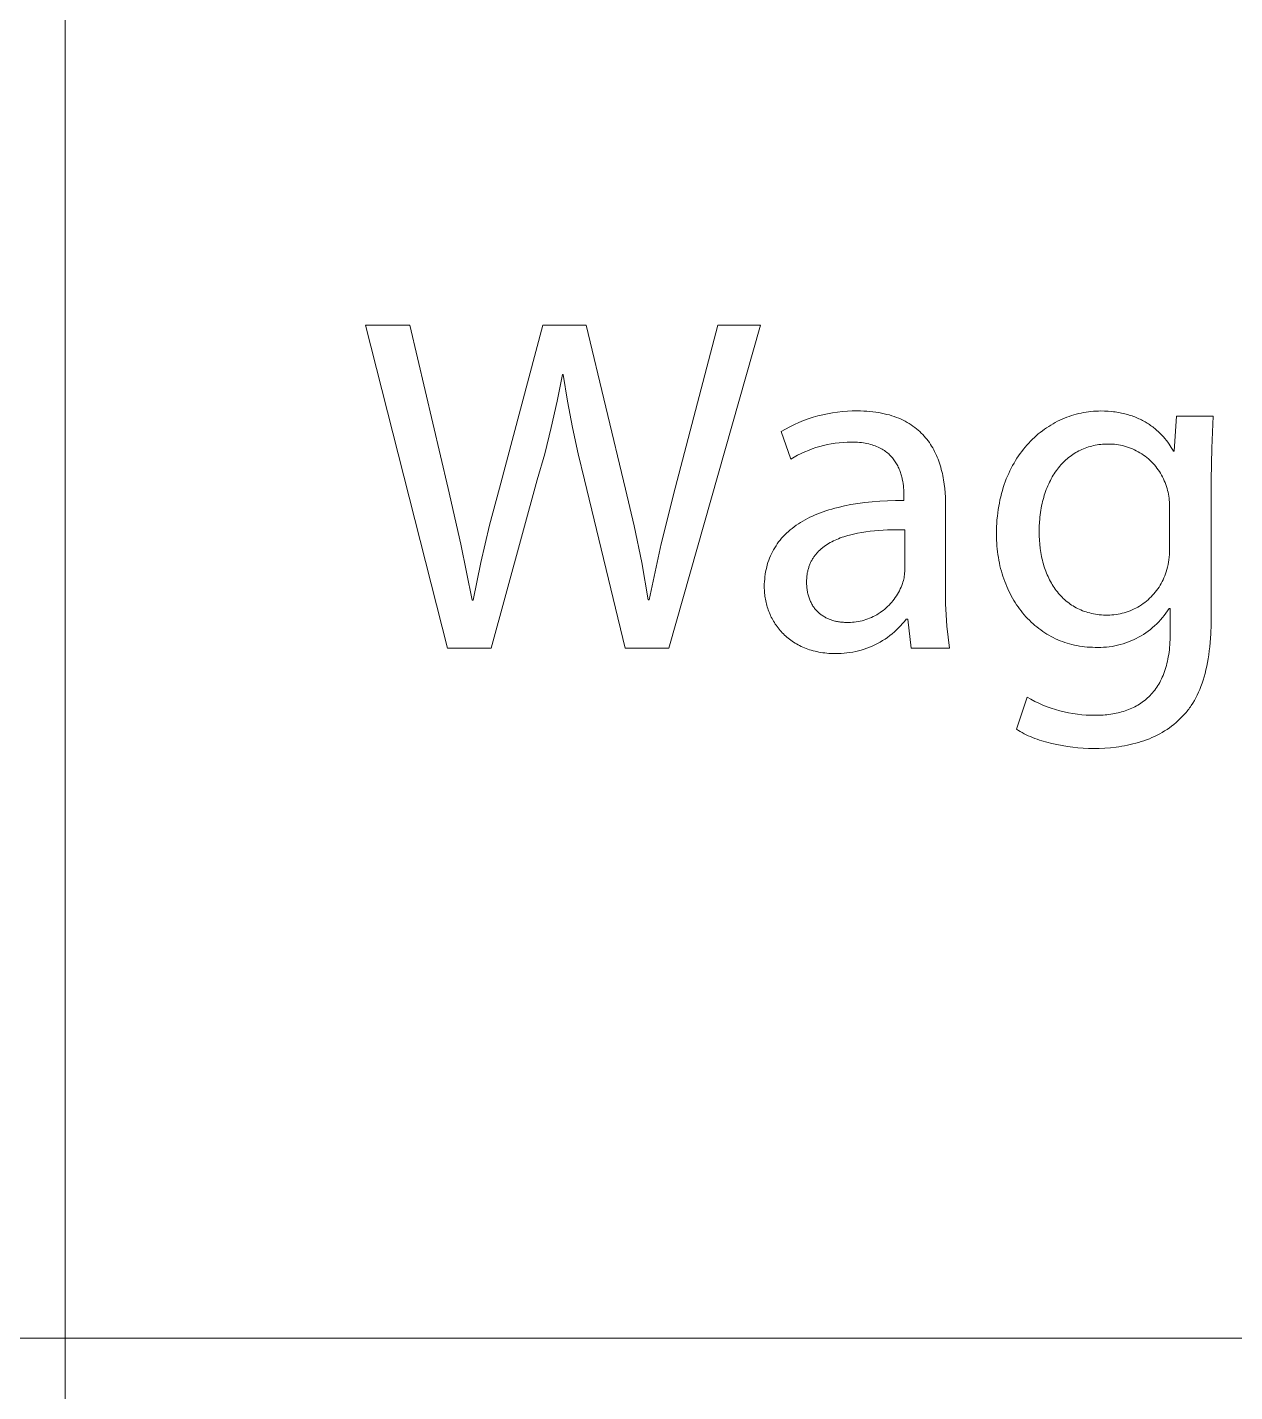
# Model space of a CAD drawing. Header units: millimetres. Extents: x -1480 to 5249, y -840 to 3860.
# Drawn here: x 4649.6 to 4819.2, y -471.7 to -280 of the extents above; entities that cross this region are included whole.
import ezdxf

# ---------------------------------------------------------------- set-up
doc = ezdxf.new("R2010")
doc.units = ezdxf.units.MM
doc.header["$MEASUREMENT"] = 0
doc.layers.add('Domyślny', color=7, linetype='Continuous', true_color=0x000000)

msp = doc.modelspace()

# ---------------------------------------------------------------- linework, layer by layer
at = {"layer": 'Domyślny', "color": 18, "lineweight": 15, "true_color": 0x000000}
for p, q in [((4654.92, -652.33), (4654.92, -88.18)), ((4708.66, -367.29), (4697.14, -321.9)), ((4697.14, -321.9), (4703.37, -321.9)), ((4703.37, -321.9), (4708.75, -344.84)), ((4715.94, -344.8), (4722.01, -321.9)), ((4722.01, -321.9), (4728.13, -321.9)), ((4728.13, -321.9), (4733.64, -344.93)), ((4752.59, -321.9), (4739.73, -367.29)), ((4740.61, -344.8), (4746.59, -321.9)), ((4746.59, -321.9), (4752.59, -321.9)), ((4724.77, -328.82), (4724.05, -332.56)), ((4724.9, -328.82), (4724.77, -328.82)), ((4725.49, -332.55), (4724.9, -328.82)), ((4724.05, -332.56), (4723.22, -336.28)), ((4726.18, -336.27), (4725.49, -332.55)), ((4758.01, -335.56), (4758.66, -335.3)), ((4758.66, -335.3), (4759.32, -335.06)), ((4759.32, -335.06), (4759.98, -334.84)), ((4759.98, -334.84), (4760.66, -334.65)), ((4760.66, -334.65), (4761.34, -334.47)), ((4761.34, -334.47), (4762.02, -334.33)), ((4762.02, -334.33), (4762.71, -334.2)), ((4762.71, -334.2), (4763.4, -334.1)), ((4763.4, -334.1), (4764.1, -334.03)), ((4764.1, -334.03), (4764.8, -333.98)), ((4764.8, -333.98), (4765.5, -333.95)), ((4765.5, -333.95), (4766.2, -333.95)), ((4766.2, -333.95), (4766.66, -333.95)), ((4766.66, -333.95), (4767.11, -333.97)), ((4767.11, -333.97), (4767.55, -333.99)), ((4767.55, -333.99), (4767.98, -334.02)), ((4767.98, -334.02), (4768.4, -334.07)), ((4768.4, -334.07), (4768.81, -334.12)), ((4768.81, -334.12), (4769.21, -334.18)), ((4769.21, -334.18), (4769.6, -334.25)), ((4769.6, -334.25), (4769.98, -334.33)), ((4769.98, -334.33), (4770.34, -334.42)), ((4770.34, -334.42), (4770.7, -334.51)), ((4770.7, -334.51), (4771.05, -334.62)), ((4771.05, -334.62), (4771.39, -334.73)), ((4771.39, -334.73), (4771.72, -334.85)), ((4771.72, -334.85), (4772.04, -334.98)), ((4772.04, -334.98), (4772.35, -335.11)), ((4772.35, -335.11), (4772.65, -335.25)), ((4772.65, -335.25), (4772.94, -335.4)), ((4772.94, -335.4), (4773.22, -335.56)), ((4794.01, -335.57), (4794.33, -335.4)), ((4794.33, -335.4), (4794.64, -335.25)), ((4794.64, -335.25), (4794.97, -335.1)), ((4794.97, -335.1), (4795.29, -334.97)), ((4795.29, -334.97), (4795.62, -334.84)), ((4795.62, -334.84), (4795.95, -334.72)), ((4795.95, -334.72), (4796.28, -334.6)), ((4796.28, -334.6), (4796.62, -334.5)), ((4796.62, -334.5), (4796.96, -334.41)), ((4796.96, -334.41), (4797.3, -334.32)), ((4797.3, -334.32), (4797.64, -334.24)), ((4797.64, -334.24), (4797.98, -334.18)), ((4797.98, -334.18), (4798.33, -334.12)), ((4798.33, -334.12), (4798.67, -334.07)), ((4798.67, -334.07), (4799.02, -334.03)), ((4799.02, -334.03), (4799.37, -333.99)), ((4799.37, -333.99), (4799.72, -333.97)), ((4799.72, -333.97), (4800.07, -333.96)), ((4800.07, -333.96), (4800.42, -333.95)), ((4800.42, -333.95), (4800.94, -333.96)), ((4800.94, -333.96), (4801.45, -333.99)), ((4801.45, -333.99), (4801.94, -334.03)), ((4801.94, -334.03), (4802.18, -334.06)), ((4802.18, -334.06), (4802.42, -334.09)), ((4802.42, -334.09), (4802.65, -334.12)), ((4802.65, -334.12), (4802.88, -334.16)), ((4802.88, -334.16), (4803.11, -334.2)), ((4803.11, -334.2), (4803.33, -334.24)), ((4803.33, -334.24), (4803.55, -334.29)), ((4803.55, -334.29), (4803.77, -334.34)), ((4803.77, -334.34), (4803.98, -334.4)), ((4803.98, -334.4), (4804.19, -334.46)), ((4804.19, -334.46), (4804.4, -334.52)), ((4804.4, -334.52), (4804.6, -334.58)), ((4804.6, -334.58), (4804.8, -334.65)), ((4804.8, -334.65), (4804.99, -334.72)), ((4804.99, -334.72), (4805.19, -334.79)), ((4805.19, -334.79), (4805.38, -334.87)), ((4805.38, -334.87), (4805.56, -334.95)), ((4805.56, -334.95), (4805.74, -335.03)), ((4805.74, -335.03), (4805.92, -335.12)), ((4805.92, -335.12), (4806.1, -335.2)), ((4806.1, -335.2), (4806.27, -335.29)), ((4806.27, -335.29), (4806.44, -335.38)), ((4806.44, -335.38), (4806.61, -335.48)), ((4806.61, -335.48), (4806.77, -335.57)), ((4810.72, -339.6), (4811.01, -334.69)), ((4811.01, -334.69), (4816.17, -334.69)), ((4816.17, -334.69), (4815.98, -339.16)), ((4723.22, -336.28), (4722.29, -339.97)), ((4726.97, -339.96), (4726.18, -336.27)), ((4755.51, -336.84), (4756.12, -336.49)), ((4756.84, -340.74), (4755.51, -336.84)), ((4756.12, -336.49), (4756.74, -336.16)), ((4756.74, -336.16), (4757.37, -335.85)), ((4757.37, -335.85), (4758.01, -335.56)), ((4773.22, -335.56), (4773.5, -335.72)), ((4773.5, -335.72), (4773.76, -335.89)), ((4773.76, -335.89), (4774.02, -336.07)), ((4774.02, -336.07), (4774.27, -336.25)), ((4774.27, -336.25), (4774.51, -336.44)), ((4774.51, -336.44), (4774.74, -336.64)), ((4774.74, -336.64), (4774.97, -336.84)), ((4774.97, -336.84), (4775.18, -337.05)), ((4775.18, -337.05), (4775.39, -337.26)), ((4775.39, -337.26), (4775.59, -337.48)), ((4791.34, -337.42), (4791.62, -337.18)), ((4791.62, -337.18), (4791.9, -336.95)), ((4791.9, -336.95), (4792.19, -336.73)), ((4792.19, -336.73), (4792.48, -336.51)), ((4792.48, -336.51), (4792.78, -336.31)), ((4792.78, -336.31), (4793.08, -336.11)), ((4793.08, -336.11), (4793.39, -335.92)), ((4793.39, -335.92), (4793.7, -335.74)), ((4793.7, -335.74), (4794.01, -335.57)), ((4806.77, -335.57), (4806.93, -335.67)), ((4806.93, -335.67), (4807.09, -335.77)), ((4807.09, -335.77), (4807.25, -335.87)), ((4807.25, -335.87), (4807.4, -335.97)), ((4807.4, -335.97), (4807.54, -336.08)), ((4807.54, -336.08), (4807.69, -336.19)), ((4807.69, -336.19), (4807.83, -336.3)), ((4807.83, -336.3), (4807.97, -336.41)), ((4807.97, -336.41), (4808.24, -336.63)), ((4808.24, -336.63), (4808.5, -336.86)), ((4808.5, -336.86), (4808.74, -337.1)), ((4808.74, -337.1), (4808.98, -337.34)), ((4808.98, -337.34), (4809.2, -337.58)), ((4759.85, -339.28), (4759.33, -339.48)), ((4760.38, -339.1), (4759.85, -339.28)), ((4760.92, -338.94), (4760.38, -339.1)), ((4761.46, -338.8), (4760.92, -338.94)), ((4762, -338.67), (4761.46, -338.8)), ((4762.55, -338.57), (4762, -338.67)), ((4763.1, -338.48), (4762.55, -338.57)), ((4763.65, -338.41), (4763.1, -338.48)), ((4764.21, -338.36), (4763.65, -338.41)), ((4764.77, -338.33), (4764.21, -338.36)), ((4765.33, -338.32), (4764.77, -338.33)), ((4765.64, -338.32), (4765.33, -338.32)), ((4765.94, -338.33), (4765.64, -338.32)), ((4766.23, -338.35), (4765.94, -338.33)), ((4766.51, -338.37), (4766.23, -338.35)), ((4766.79, -338.4), (4766.51, -338.37)), ((4767.05, -338.44), (4766.79, -338.4)), ((4767.31, -338.48), (4767.05, -338.44)), ((4767.56, -338.53), (4767.31, -338.48)), ((4767.81, -338.58), (4767.56, -338.53)), ((4768.04, -338.65), (4767.81, -338.58)), ((4768.27, -338.71), (4768.04, -338.65)), ((4768.49, -338.78), (4768.27, -338.71)), ((4768.71, -338.86), (4768.49, -338.78)), ((4768.91, -338.94), (4768.71, -338.86)), ((4769.11, -339.03), (4768.91, -338.94)), ((4769.3, -339.12), (4769.11, -339.03)), ((4769.49, -339.21), (4769.3, -339.12)), ((4769.67, -339.31), (4769.49, -339.21)), ((4769.84, -339.42), (4769.67, -339.31)), ((4775.59, -337.48), (4775.78, -337.7)), ((4775.78, -337.7), (4775.97, -337.93)), ((4775.97, -337.93), (4776.15, -338.16)), ((4776.15, -338.16), (4776.32, -338.4)), ((4776.32, -338.4), (4776.48, -338.64)), ((4776.48, -338.64), (4776.64, -338.89)), ((4776.64, -338.89), (4776.79, -339.14)), ((4776.79, -339.14), (4776.93, -339.4)), ((4789.53, -339.32), (4789.77, -339.03)), ((4789.77, -339.03), (4790.02, -338.74)), ((4790.02, -338.74), (4790.27, -338.46)), ((4790.27, -338.46), (4790.53, -338.19)), ((4790.53, -338.19), (4790.8, -337.92)), ((4790.8, -337.92), (4791.07, -337.67)), ((4791.07, -337.67), (4791.34, -337.42)), ((4797.98, -339.26), (4797.75, -339.35)), ((4798.2, -339.17), (4797.98, -339.26)), ((4798.44, -339.08), (4798.2, -339.17)), ((4798.67, -339), (4798.44, -339.08)), ((4798.91, -338.93), (4798.67, -339)), ((4799.15, -338.87), (4798.91, -338.93)), ((4799.39, -338.81), (4799.15, -338.87)), ((4799.63, -338.76), (4799.39, -338.81)), ((4799.88, -338.72), (4799.63, -338.76)), ((4800.13, -338.68), (4799.88, -338.72)), ((4800.39, -338.65), (4800.13, -338.68)), ((4800.64, -338.62), (4800.39, -338.65)), ((4800.9, -338.61), (4800.64, -338.62)), ((4801.16, -338.6), (4800.9, -338.61)), ((4801.43, -338.59), (4801.16, -338.6)), ((4801.72, -338.59), (4801.43, -338.59)), ((4802.01, -338.61), (4801.72, -338.59)), ((4802.31, -338.63), (4802.01, -338.61)), ((4802.6, -338.66), (4802.31, -338.63)), ((4802.89, -338.71), (4802.6, -338.66)), ((4803.18, -338.76), (4802.89, -338.71)), ((4803.46, -338.82), (4803.18, -338.76)), ((4803.75, -338.89), (4803.46, -338.82)), ((4804.03, -338.98), (4803.75, -338.89)), ((4804.31, -339.07), (4804.03, -338.98)), ((4804.58, -339.17), (4804.31, -339.07)), ((4804.86, -339.28), (4804.58, -339.17)), ((4805.12, -339.4), (4804.86, -339.28)), ((4809.2, -337.58), (4809.41, -337.83)), ((4809.41, -337.83), (4809.61, -338.08)), ((4809.61, -338.08), (4809.8, -338.33)), ((4809.8, -338.33), (4809.98, -338.59)), ((4809.98, -338.59), (4810.15, -338.84)), ((4810.15, -338.84), (4810.3, -339.09)), ((4810.3, -339.09), (4810.45, -339.35)), ((4815.98, -339.16), (4815.92, -343.63)), ((4722.29, -339.97), (4721.25, -343.63)), ((4727.86, -343.63), (4726.97, -339.96)), ((4757.32, -340.45), (4756.84, -340.74)), ((4757.81, -340.18), (4757.32, -340.45)), ((4758.31, -339.93), (4757.81, -340.18)), ((4758.81, -339.7), (4758.31, -339.93)), ((4759.33, -339.48), (4758.81, -339.7)), ((4770.01, -339.52), (4769.84, -339.42)), ((4770.17, -339.64), (4770.01, -339.52)), ((4770.32, -339.75), (4770.17, -339.64)), ((4770.47, -339.87), (4770.32, -339.75)), ((4770.61, -339.99), (4770.47, -339.87)), ((4770.74, -340.12), (4770.61, -339.99)), ((4770.87, -340.25), (4770.74, -340.12)), ((4771, -340.38), (4770.87, -340.25)), ((4771.12, -340.52), (4771, -340.38)), ((4771.23, -340.65), (4771.12, -340.52)), ((4771.34, -340.79), (4771.23, -340.65)), ((4771.44, -340.94), (4771.34, -340.79)), ((4771.54, -341.08), (4771.44, -340.94)), ((4771.63, -341.23), (4771.54, -341.08)), ((4771.72, -341.37), (4771.63, -341.23)), ((4776.93, -339.4), (4777.06, -339.66)), ((4777.06, -339.66), (4777.19, -339.92)), ((4777.19, -339.92), (4777.32, -340.19)), ((4777.32, -340.19), (4777.43, -340.46)), ((4777.43, -340.46), (4777.54, -340.74)), ((4777.54, -340.74), (4777.65, -341.01)), ((4777.65, -341.01), (4777.74, -341.29)), ((4788.21, -341.27), (4788.41, -340.92)), ((4788.41, -340.92), (4788.62, -340.59)), ((4788.62, -340.59), (4788.84, -340.26)), ((4788.84, -340.26), (4789.06, -339.94)), ((4789.06, -339.94), (4789.29, -339.63)), ((4789.29, -339.63), (4789.53, -339.32)), ((4795.14, -341.16), (4794.97, -341.35)), ((4795.32, -340.99), (4795.14, -341.16)), ((4795.5, -340.82), (4795.32, -340.99)), ((4795.69, -340.66), (4795.5, -340.82)), ((4795.88, -340.5), (4795.69, -340.66)), ((4796.08, -340.35), (4795.88, -340.5)), ((4796.27, -340.2), (4796.08, -340.35)), ((4796.47, -340.06), (4796.27, -340.2)), ((4796.68, -339.93), (4796.47, -340.06)), ((4796.89, -339.8), (4796.68, -339.93)), ((4797.1, -339.68), (4796.89, -339.8)), ((4797.31, -339.56), (4797.1, -339.68)), ((4797.53, -339.46), (4797.31, -339.56)), ((4797.75, -339.35), (4797.53, -339.46)), ((4805.39, -339.53), (4805.12, -339.4)), ((4805.65, -339.67), (4805.39, -339.53)), ((4805.9, -339.82), (4805.65, -339.67)), ((4806.15, -339.97), (4805.9, -339.82)), ((4806.39, -340.14), (4806.15, -339.97)), ((4806.63, -340.31), (4806.39, -340.14)), ((4806.86, -340.49), (4806.63, -340.31)), ((4807.09, -340.68), (4806.86, -340.49)), ((4807.31, -340.88), (4807.09, -340.68)), ((4807.52, -341.08), (4807.31, -340.88)), ((4807.72, -341.29), (4807.52, -341.08)), ((4810.45, -339.35), (4810.59, -339.6)), ((4810.59, -339.6), (4810.72, -339.6)), ((4771.8, -341.52), (4771.72, -341.37)), ((4771.88, -341.67), (4771.8, -341.52)), ((4771.96, -341.83), (4771.88, -341.67)), ((4772.03, -341.98), (4771.96, -341.83)), ((4772.1, -342.14), (4772.03, -341.98)), ((4772.16, -342.29), (4772.1, -342.14)), ((4772.22, -342.45), (4772.16, -342.29)), ((4772.27, -342.6), (4772.22, -342.45)), ((4772.32, -342.76), (4772.27, -342.6)), ((4772.37, -342.92), (4772.32, -342.76)), ((4772.41, -343.07), (4772.37, -342.92)), ((4772.45, -343.23), (4772.41, -343.07)), ((4777.74, -341.29), (4777.84, -341.58)), ((4777.84, -341.58), (4777.92, -341.86)), ((4777.92, -341.86), (4778, -342.15)), ((4778, -342.15), (4778.08, -342.44)), ((4778.08, -342.44), (4778.15, -342.74)), ((4778.15, -342.74), (4778.21, -343.03)), ((4778.21, -343.03), (4778.27, -343.33)), ((4787.13, -343.49), (4787.29, -343.1)), ((4787.29, -343.1), (4787.46, -342.72)), ((4787.46, -342.72), (4787.64, -342.34)), ((4787.64, -342.34), (4787.82, -341.98)), ((4787.82, -341.98), (4788.01, -341.62)), ((4788.01, -341.62), (4788.21, -341.27)), ((4793.72, -342.99), (4793.58, -343.22)), ((4793.86, -342.77), (4793.72, -342.99)), ((4794.01, -342.55), (4793.86, -342.77)), ((4794.16, -342.33), (4794.01, -342.55)), ((4794.31, -342.12), (4794.16, -342.33)), ((4794.47, -341.92), (4794.31, -342.12)), ((4794.63, -341.72), (4794.47, -341.92)), ((4794.8, -341.53), (4794.63, -341.72)), ((4794.97, -341.35), (4794.8, -341.53)), ((4807.92, -341.51), (4807.72, -341.29)), ((4808.11, -341.73), (4807.92, -341.51)), ((4808.29, -341.96), (4808.11, -341.73)), ((4808.46, -342.2), (4808.29, -341.96)), ((4808.63, -342.44), (4808.46, -342.2)), ((4808.78, -342.69), (4808.63, -342.44)), ((4808.93, -342.95), (4808.78, -342.69)), ((4809.07, -343.21), (4808.93, -342.95)), ((4708.75, -344.84), (4710.51, -352.68)), ((4714.55, -350.01), (4715.94, -344.8)), ((4721.25, -343.63), (4714.77, -367.29)), ((4733.6, -367.29), (4727.86, -343.63)), ((4733.64, -344.93), (4734.86, -350.07)), ((4738.67, -352.6), (4740.61, -344.8)), ((4772.49, -343.39), (4772.45, -343.23)), ((4772.52, -343.54), (4772.49, -343.39)), ((4772.58, -343.85), (4772.52, -343.54)), ((4772.63, -344.16), (4772.58, -343.85)), ((4772.67, -344.46), (4772.63, -344.16)), ((4772.7, -344.76), (4772.67, -344.46)), ((4772.72, -345.04), (4772.7, -344.76)), ((4772.73, -345.32), (4772.72, -345.04)), ((4778.27, -343.33), (4778.32, -343.63)), ((4778.32, -343.63), (4778.42, -344.23)), ((4778.42, -344.23), (4778.49, -344.84)), ((4778.49, -344.84), (4778.55, -345.45)), ((4786.57, -345.13), (4786.7, -344.71)), ((4786.7, -344.71), (4786.84, -344.29)), ((4786.84, -344.29), (4786.98, -343.89)), ((4786.98, -343.89), (4787.13, -343.49)), ((4792.75, -344.98), (4792.65, -345.25)), ((4792.85, -344.71), (4792.75, -344.98)), ((4792.96, -344.45), (4792.85, -344.71)), ((4793.08, -344.19), (4792.96, -344.45)), ((4793.2, -343.94), (4793.08, -344.19)), ((4793.32, -343.7), (4793.2, -343.94)), ((4793.45, -343.46), (4793.32, -343.7)), ((4793.58, -343.22), (4793.45, -343.46)), ((4809.2, -343.47), (4809.07, -343.21)), ((4809.32, -343.74), (4809.2, -343.47)), ((4809.44, -344.01), (4809.32, -343.74)), ((4809.54, -344.28), (4809.44, -344.01)), ((4809.63, -344.56), (4809.54, -344.28)), ((4809.72, -344.84), (4809.63, -344.56)), ((4809.79, -345.11), (4809.72, -344.84)), ((4815.92, -343.63), (4815.92, -362.57)), ((4765.31, -347.11), (4766.27, -346.95)), ((4766.27, -346.95), (4767.26, -346.82)), ((4767.26, -346.82), (4768.29, -346.71)), ((4768.29, -346.71), (4769.36, -346.63)), ((4769.36, -346.63), (4770.45, -346.57)), ((4770.45, -346.57), (4771.58, -346.54)), ((4771.58, -346.54), (4772.74, -346.54)), ((4772.74, -345.59), (4772.73, -345.32)), ((4772.74, -345.84), (4772.74, -345.59)), ((4772.74, -346.54), (4772.74, -345.84)), ((4778.55, -345.45), (4778.58, -346.07)), ((4778.58, -346.07), (4778.61, -346.68)), ((4778.61, -346.68), (4778.61, -347.3)), ((4786.06, -347.34), (4786.15, -346.88)), ((4786.15, -346.88), (4786.24, -346.43)), ((4786.24, -346.43), (4786.34, -345.99)), ((4786.34, -345.99), (4786.45, -345.55)), ((4786.45, -345.55), (4786.57, -345.13)), ((4792.16, -346.97), (4792.09, -347.28)), ((4792.22, -346.67), (4792.16, -346.97)), ((4792.3, -346.38), (4792.22, -346.67)), ((4792.38, -346.09), (4792.3, -346.38)), ((4792.46, -345.8), (4792.38, -346.09)), ((4792.55, -345.52), (4792.46, -345.8)), ((4792.65, -345.25), (4792.55, -345.52)), ((4809.85, -345.37), (4809.79, -345.11)), ((4809.91, -345.64), (4809.85, -345.37)), ((4809.95, -345.91), (4809.91, -345.64)), ((4809.99, -346.18), (4809.95, -345.91)), ((4810.02, -346.46), (4809.99, -346.18)), ((4810.04, -346.73), (4810.02, -346.46)), ((4810.05, -347.01), (4810.04, -346.73)), ((4759.21, -349.06), (4759.55, -348.89)), ((4759.55, -348.89), (4759.9, -348.73)), ((4759.9, -348.73), (4760.27, -348.56)), ((4760.27, -348.56), (4760.64, -348.41)), ((4760.64, -348.41), (4761.02, -348.26)), ((4761.02, -348.26), (4761.41, -348.12)), ((4761.41, -348.12), (4761.8, -347.98)), ((4761.8, -347.98), (4762.21, -347.85)), ((4762.21, -347.85), (4762.63, -347.73)), ((4762.63, -347.73), (4763.05, -347.61)), ((4763.05, -347.61), (4763.49, -347.5)), ((4763.49, -347.5), (4764.38, -347.29)), ((4764.38, -347.29), (4765.31, -347.11)), ((4778.61, -347.3), (4778.61, -359.47)), ((4785.82, -349.24), (4785.87, -348.75)), ((4785.87, -348.75), (4785.93, -348.27)), ((4785.93, -348.27), (4785.99, -347.8)), ((4785.99, -347.8), (4786.06, -347.34)), ((4791.85, -348.87), (4791.82, -349.2)), ((4791.89, -348.54), (4791.85, -348.87)), ((4791.93, -348.22), (4791.89, -348.54)), ((4791.98, -347.9), (4791.93, -348.22)), ((4792.03, -347.59), (4791.98, -347.9)), ((4792.09, -347.28), (4792.03, -347.59)), ((4810.06, -347.28), (4810.05, -347.01)), ((4810.05, -347.55), (4810.06, -347.28)), ((4810.05, -353.42), (4810.05, -347.55)), ((4713.32, -355.26), (4714.55, -350.01)), ((4734.86, -350.07), (4735.92, -355.25)), ((4756.52, -350.88), (4756.78, -350.65)), ((4756.78, -350.65), (4757.05, -350.44)), ((4757.05, -350.44), (4757.33, -350.22)), ((4757.33, -350.22), (4757.62, -350.01)), ((4757.62, -350.01), (4757.92, -349.81)), ((4757.92, -349.81), (4758.23, -349.62)), ((4758.23, -349.62), (4758.54, -349.43)), ((4758.54, -349.43), (4758.87, -349.24)), ((4758.87, -349.24), (4759.21, -349.06)), ((4768.6, -350.78), (4768, -350.84)), ((4769.21, -350.73), (4768.6, -350.78)), ((4769.82, -350.69), (4769.21, -350.73)), ((4770.43, -350.66), (4769.82, -350.69)), ((4771.66, -350.63), (4770.43, -350.66)), ((4772.88, -350.64), (4771.66, -350.63)), ((4772.88, -356.31), (4772.88, -350.64)), ((4785.74, -351.25), (4785.75, -350.74)), ((4785.75, -350.74), (4785.76, -350.23)), ((4785.76, -350.23), (4785.79, -349.73)), ((4785.79, -349.73), (4785.82, -349.24)), ((4791.76, -350.21), (4791.75, -350.91)), ((4791.79, -349.53), (4791.76, -350.21)), ((4791.82, -349.2), (4791.79, -349.53)), ((4710.51, -352.68), (4712.11, -360.55)), ((4736.98, -360.46), (4738.67, -352.6)), ((4754.78, -352.88), (4754.96, -352.61)), ((4754.96, -352.61), (4755.15, -352.35)), ((4755.15, -352.35), (4755.36, -352.09)), ((4755.36, -352.09), (4755.57, -351.83)), ((4755.57, -351.83), (4755.8, -351.59)), ((4755.8, -351.59), (4756.03, -351.35)), ((4756.03, -351.35), (4756.27, -351.11)), ((4756.27, -351.11), (4756.52, -350.88)), ((4761.95, -352.71), (4761.74, -352.85)), ((4762.16, -352.58), (4761.95, -352.71)), ((4762.38, -352.45), (4762.16, -352.58)), ((4762.61, -352.33), (4762.38, -352.45)), ((4762.84, -352.21), (4762.61, -352.33)), ((4763.07, -352.1), (4762.84, -352.21)), ((4763.31, -351.99), (4763.07, -352.1)), ((4763.56, -351.89), (4763.31, -351.99)), ((4763.81, -351.79), (4763.56, -351.89)), ((4764.06, -351.7), (4763.81, -351.79)), ((4764.32, -351.61), (4764.06, -351.7)), ((4764.58, -351.53), (4764.32, -351.61)), ((4764.85, -351.45), (4764.58, -351.53)), ((4765.12, -351.38), (4764.85, -351.45)), ((4765.68, -351.24), (4765.12, -351.38)), ((4766.24, -351.12), (4765.68, -351.24)), ((4766.82, -351.01), (4766.24, -351.12)), ((4767.4, -350.92), (4766.82, -351.01)), ((4768, -350.84), (4767.4, -350.92)), ((4785.75, -351.67), (4785.74, -351.25)), ((4785.76, -352.09), (4785.75, -351.67)), ((4785.78, -352.51), (4785.76, -352.09)), ((4785.81, -352.92), (4785.78, -352.51)), ((4791.75, -350.91), (4791.76, -351.51)), ((4791.76, -351.51), (4791.78, -352.1)), ((4791.78, -352.1), (4791.83, -352.68)), ((4791.83, -352.68), (4791.9, -353.26)), ((4753.76, -354.92), (4753.87, -354.61)), ((4753.87, -354.61), (4754, -354.31)), ((4754, -354.31), (4754.13, -354.01)), ((4754.13, -354.01), (4754.28, -353.72)), ((4754.28, -353.72), (4754.43, -353.44)), ((4754.43, -353.44), (4754.6, -353.16)), ((4754.6, -353.16), (4754.78, -352.88)), ((4759.98, -354.63), (4759.92, -354.73)), ((4760.05, -354.53), (4759.98, -354.63)), ((4760.11, -354.43), (4760.05, -354.53)), ((4760.18, -354.33), (4760.11, -354.43)), ((4760.25, -354.24), (4760.18, -354.33)), ((4760.33, -354.15), (4760.25, -354.24)), ((4760.4, -354.05), (4760.33, -354.15)), ((4760.48, -353.96), (4760.4, -354.05)), ((4760.56, -353.87), (4760.48, -353.96)), ((4760.64, -353.79), (4760.56, -353.87)), ((4760.72, -353.7), (4760.64, -353.79)), ((4760.8, -353.61), (4760.72, -353.7)), ((4760.89, -353.53), (4760.8, -353.61)), ((4760.98, -353.45), (4760.89, -353.53)), ((4761.07, -353.37), (4760.98, -353.45)), ((4761.16, -353.29), (4761.07, -353.37)), ((4761.25, -353.21), (4761.16, -353.29)), ((4761.35, -353.14), (4761.25, -353.21)), ((4761.54, -352.99), (4761.35, -353.14)), ((4761.74, -352.85), (4761.54, -352.99)), ((4785.85, -353.33), (4785.81, -352.92)), ((4785.89, -353.73), (4785.85, -353.33)), ((4785.94, -354.13), (4785.89, -353.73)), ((4786.01, -354.53), (4785.94, -354.13)), ((4786.08, -354.92), (4786.01, -354.53)), ((4791.9, -353.26), (4791.94, -353.54)), ((4791.94, -353.54), (4791.98, -353.82)), ((4791.98, -353.82), (4792.03, -354.1)), ((4792.03, -354.1), (4792.08, -354.38)), ((4792.08, -354.38), (4792.14, -354.65)), ((4792.14, -354.65), (4792.21, -354.92)), ((4809.96, -354.84), (4810, -354.48)), ((4810, -354.48), (4810.03, -354.13)), ((4810.03, -354.13), (4810.05, -353.78)), ((4810.05, -353.78), (4810.05, -353.42)), ((4712.24, -360.55), (4713.32, -355.26)), ((4735.92, -355.25), (4736.82, -360.46)), ((4753.27, -356.88), (4753.32, -356.54)), ((4753.32, -356.54), (4753.39, -356.21)), ((4753.39, -356.21), (4753.47, -355.88)), ((4753.47, -355.88), (4753.55, -355.55)), ((4753.55, -355.55), (4753.65, -355.23)), ((4753.65, -355.23), (4753.76, -354.92)), ((4759.23, -356.45), (4759.21, -356.58)), ((4759.26, -356.33), (4759.23, -356.45)), ((4759.3, -356.2), (4759.26, -356.33)), ((4759.33, -356.08), (4759.3, -356.2)), ((4759.37, -355.96), (4759.33, -356.08)), ((4759.41, -355.84), (4759.37, -355.96)), ((4759.45, -355.72), (4759.41, -355.84)), ((4759.49, -355.6), (4759.45, -355.72)), ((4759.54, -355.49), (4759.49, -355.6)), ((4759.58, -355.38), (4759.54, -355.49)), ((4759.63, -355.26), (4759.58, -355.38)), ((4759.69, -355.15), (4759.63, -355.26)), ((4759.74, -355.05), (4759.69, -355.15)), ((4759.8, -354.94), (4759.74, -355.05)), ((4759.86, -354.84), (4759.8, -354.94)), ((4759.92, -354.73), (4759.86, -354.84)), ((4772.85, -356.73), (4772.87, -356.52)), ((4772.87, -356.52), (4772.88, -356.31)), ((4786.15, -355.31), (4786.08, -354.92)), ((4786.24, -355.69), (4786.15, -355.31)), ((4786.33, -356.07), (4786.24, -355.69)), ((4786.43, -356.45), (4786.33, -356.07)), ((4786.54, -356.82), (4786.43, -356.45)), ((4792.21, -354.92), (4792.27, -355.18)), ((4792.27, -355.18), (4792.35, -355.45)), ((4792.35, -355.45), (4792.42, -355.71)), ((4792.42, -355.71), (4792.51, -355.97)), ((4792.51, -355.97), (4792.59, -356.22)), ((4792.59, -356.22), (4792.68, -356.47)), ((4792.68, -356.47), (4792.78, -356.72)), ((4809.49, -356.84), (4809.58, -356.56)), ((4809.58, -356.56), (4809.68, -356.22)), ((4809.68, -356.22), (4809.77, -355.88)), ((4809.77, -355.88), (4809.85, -355.53)), ((4809.85, -355.53), (4809.91, -355.19)), ((4809.91, -355.19), (4809.96, -354.84)), ((4753.14, -358.29), (4753.16, -357.93)), ((4753.14, -358.66), (4753.14, -358.29)), ((4753.16, -357.93), (4753.19, -357.58)), ((4753.19, -357.58), (4753.22, -357.23)), ((4753.22, -357.23), (4753.27, -356.88)), ((4759.09, -357.53), (4759.08, -357.67)), ((4759.08, -357.67), (4759.08, -357.82)), ((4759.08, -357.82), (4759.08, -357.97)), ((4759.08, -357.97), (4759.08, -358.14)), ((4759.08, -358.14), (4759.08, -358.32)), ((4759.08, -358.32), (4759.09, -358.49)), ((4759.1, -357.39), (4759.09, -357.53)), ((4759.11, -357.25), (4759.1, -357.39)), ((4759.12, -357.11), (4759.11, -357.25)), ((4759.14, -356.98), (4759.12, -357.11)), ((4759.16, -356.84), (4759.14, -356.98)), ((4759.18, -356.71), (4759.16, -356.84)), ((4759.21, -356.58), (4759.18, -356.71)), ((4772.34, -358.71), (4772.45, -358.45)), ((4772.45, -358.45), (4772.54, -358.19)), ((4772.54, -358.19), (4772.61, -357.99)), ((4772.61, -357.99), (4772.67, -357.78)), ((4772.67, -357.78), (4772.72, -357.57)), ((4772.72, -357.57), (4772.76, -357.37)), ((4772.76, -357.37), (4772.8, -357.16)), ((4772.8, -357.16), (4772.83, -356.95)), ((4772.83, -356.95), (4772.85, -356.73)), ((4786.65, -357.18), (4786.54, -356.82)), ((4786.77, -357.55), (4786.65, -357.18)), ((4786.9, -357.9), (4786.77, -357.55)), ((4787.04, -358.25), (4786.9, -357.9)), ((4787.18, -358.6), (4787.04, -358.25)), ((4792.78, -356.72), (4792.88, -356.96)), ((4792.88, -356.96), (4792.99, -357.2)), ((4792.99, -357.2), (4793.1, -357.44)), ((4793.1, -357.44), (4793.21, -357.67)), ((4793.21, -357.67), (4793.33, -357.9)), ((4793.33, -357.9), (4793.46, -358.12)), ((4793.46, -358.12), (4793.59, -358.34)), ((4793.59, -358.34), (4793.72, -358.56)), ((4808.58, -358.69), (4808.73, -358.44)), ((4808.73, -358.44), (4808.88, -358.19)), ((4808.88, -358.19), (4809.02, -357.93)), ((4809.02, -357.93), (4809.15, -357.66)), ((4809.15, -357.66), (4809.27, -357.39)), ((4809.27, -357.39), (4809.38, -357.12)), ((4809.38, -357.12), (4809.49, -356.84)), ((4753.14, -358.88), (4753.14, -358.66)), ((4753.15, -359.1), (4753.14, -358.88)), ((4753.16, -359.32), (4753.15, -359.1)), ((4753.18, -359.54), (4753.16, -359.32)), ((4753.2, -359.76), (4753.18, -359.54)), ((4753.23, -359.98), (4753.2, -359.76)), ((4753.26, -360.2), (4753.23, -359.98)), ((4753.3, -360.41), (4753.26, -360.2)), ((4759.09, -358.49), (4759.11, -358.66)), ((4759.11, -358.66), (4759.12, -358.83)), ((4759.12, -358.83), (4759.14, -359)), ((4759.14, -359), (4759.17, -359.16)), ((4759.17, -359.16), (4759.19, -359.32)), ((4759.19, -359.32), (4759.22, -359.47)), ((4759.22, -359.47), (4759.26, -359.62)), ((4759.26, -359.62), (4759.29, -359.77)), ((4759.29, -359.77), (4759.33, -359.92)), ((4759.33, -359.92), (4759.38, -360.07)), ((4759.38, -360.07), (4759.42, -360.21)), ((4759.42, -360.21), (4759.47, -360.35)), ((4759.47, -360.35), (4759.52, -360.48)), ((4771.21, -360.6), (4771.38, -360.38)), ((4771.38, -360.38), (4771.54, -360.16)), ((4771.54, -360.16), (4771.7, -359.93)), ((4771.7, -359.93), (4771.84, -359.69)), ((4771.84, -359.69), (4771.98, -359.45)), ((4771.98, -359.45), (4772.11, -359.21)), ((4772.11, -359.21), (4772.23, -358.96)), ((4772.23, -358.96), (4772.34, -358.71)), ((4778.61, -359.47), (4778.61, -361.04)), ((4787.33, -358.94), (4787.18, -358.6)), ((4787.49, -359.28), (4787.33, -358.94)), ((4787.65, -359.61), (4787.49, -359.28)), ((4787.83, -359.93), (4787.65, -359.61)), ((4788, -360.25), (4787.83, -359.93)), ((4788.19, -360.57), (4788, -360.25)), ((4793.72, -358.56), (4793.86, -358.77)), ((4793.86, -358.77), (4794, -358.97)), ((4794, -358.97), (4794.15, -359.18)), ((4794.15, -359.18), (4794.3, -359.37)), ((4794.3, -359.37), (4794.46, -359.57)), ((4794.46, -359.57), (4794.62, -359.75)), ((4794.62, -359.75), (4794.79, -359.94)), ((4794.79, -359.94), (4794.96, -360.11)), ((4794.96, -360.11), (4795.13, -360.29)), ((4795.13, -360.29), (4795.32, -360.45)), ((4807.03, -360.47), (4807.25, -360.27)), ((4807.25, -360.27), (4807.46, -360.07)), ((4807.46, -360.07), (4807.67, -359.85)), ((4807.67, -359.85), (4807.86, -359.63)), ((4807.86, -359.63), (4808.05, -359.41)), ((4808.05, -359.41), (4808.24, -359.18)), ((4808.24, -359.18), (4808.41, -358.94)), ((4808.41, -358.94), (4808.58, -358.69)), ((4712.11, -360.55), (4712.24, -360.55)), ((4736.82, -360.46), (4736.98, -360.46)), ((4753.34, -360.63), (4753.3, -360.41)), ((4753.39, -360.84), (4753.34, -360.63)), ((4753.44, -361.06), (4753.39, -360.84)), ((4753.49, -361.27), (4753.44, -361.06)), ((4753.56, -361.48), (4753.49, -361.27)), ((4753.62, -361.69), (4753.56, -361.48)), ((4753.69, -361.9), (4753.62, -361.69)), ((4753.77, -362.11), (4753.69, -361.9)), ((4753.85, -362.31), (4753.77, -362.11)), ((4753.94, -362.52), (4753.85, -362.31)), ((4759.52, -360.48), (4759.58, -360.61)), ((4759.58, -360.61), (4759.64, -360.74)), ((4759.64, -360.74), (4759.7, -360.87)), ((4759.7, -360.87), (4759.76, -360.99)), ((4759.76, -360.99), (4759.83, -361.11)), ((4759.83, -361.11), (4759.9, -361.23)), ((4759.9, -361.23), (4759.97, -361.35)), ((4759.97, -361.35), (4760.05, -361.46)), ((4760.05, -361.46), (4760.12, -361.57)), ((4760.12, -361.57), (4760.2, -361.68)), ((4760.2, -361.68), (4760.29, -361.78)), ((4760.29, -361.78), (4760.37, -361.88)), ((4760.37, -361.88), (4760.46, -361.98)), ((4760.46, -361.98), (4760.55, -362.07)), ((4760.55, -362.07), (4760.64, -362.17)), ((4760.64, -362.17), (4760.73, -362.26)), ((4760.73, -362.26), (4760.83, -362.34)), ((4769.15, -362.43), (4769.39, -362.28)), ((4769.39, -362.28), (4769.61, -362.12)), ((4769.61, -362.12), (4769.83, -361.96)), ((4769.83, -361.96), (4770.05, -361.78)), ((4770.05, -361.78), (4770.26, -361.6)), ((4770.26, -361.6), (4770.46, -361.42)), ((4770.46, -361.42), (4770.66, -361.22)), ((4770.66, -361.22), (4770.85, -361.02)), ((4770.85, -361.02), (4771.04, -360.82)), ((4771.04, -360.82), (4771.21, -360.6)), ((4778.61, -361.04), (4778.67, -362.6)), ((4788.38, -360.87), (4788.19, -360.57)), ((4788.57, -361.17), (4788.38, -360.87)), ((4788.78, -361.47), (4788.57, -361.17)), ((4788.99, -361.76), (4788.78, -361.47)), ((4789.2, -362.04), (4788.99, -361.76)), ((4789.42, -362.32), (4789.2, -362.04)), ((4795.32, -360.45), (4795.5, -360.61)), ((4795.5, -360.61), (4795.69, -360.77)), ((4795.69, -360.77), (4795.89, -360.92)), ((4795.89, -360.92), (4796.08, -361.07)), ((4796.08, -361.07), (4796.29, -361.21)), ((4796.29, -361.21), (4796.5, -361.34)), ((4796.5, -361.34), (4796.71, -361.47)), ((4796.71, -361.47), (4796.93, -361.59)), ((4796.93, -361.59), (4797.15, -361.7)), ((4797.15, -361.7), (4797.38, -361.81)), ((4797.38, -361.81), (4797.61, -361.91)), ((4797.61, -361.91), (4797.85, -362.01)), ((4797.85, -362.01), (4798.09, -362.1)), ((4798.09, -362.1), (4798.34, -362.18)), ((4798.34, -362.18), (4798.59, -362.26)), ((4798.59, -362.26), (4798.84, -362.33)), ((4803.4, -362.37), (4803.69, -362.3)), ((4803.69, -362.3), (4803.97, -362.21)), ((4803.97, -362.21), (4804.25, -362.12)), ((4804.25, -362.12), (4804.53, -362.01)), ((4804.53, -362.01), (4804.8, -361.9)), ((4804.8, -361.9), (4805.07, -361.77)), ((4805.07, -361.77), (4805.33, -361.64)), ((4805.33, -361.64), (4805.59, -361.5)), ((4805.59, -361.5), (4805.85, -361.35)), ((4805.85, -361.35), (4806.1, -361.19)), ((4806.1, -361.19), (4806.34, -361.02)), ((4806.34, -361.02), (4806.58, -360.85)), ((4806.58, -360.85), (4806.81, -360.66)), ((4806.81, -360.66), (4807.03, -360.47)), ((4809.77, -362.02), (4809.54, -362.35)), ((4809.98, -361.69), (4809.77, -362.02)), ((4810.14, -361.69), (4809.98, -361.69)), ((4810.14, -365.32), (4810.14, -361.69)), ((4754.03, -362.72), (4753.94, -362.52)), ((4754.12, -362.92), (4754.03, -362.72)), ((4754.23, -363.11), (4754.12, -362.92)), ((4754.33, -363.31), (4754.23, -363.11)), ((4754.44, -363.5), (4754.33, -363.31)), ((4754.56, -363.69), (4754.44, -363.5)), ((4754.68, -363.88), (4754.56, -363.69)), ((4754.8, -364.06), (4754.68, -363.88)), ((4754.93, -364.24), (4754.8, -364.06)), ((4760.83, -362.34), (4760.93, -362.43)), ((4760.93, -362.43), (4761.03, -362.51)), ((4761.03, -362.51), (4761.13, -362.59)), ((4761.13, -362.59), (4761.24, -362.66)), ((4761.24, -362.66), (4761.35, -362.73)), ((4761.35, -362.73), (4761.46, -362.8)), ((4761.46, -362.8), (4761.57, -362.87)), ((4761.57, -362.87), (4761.68, -362.94)), ((4761.68, -362.94), (4761.79, -363)), ((4761.79, -363), (4761.91, -363.06)), ((4761.91, -363.06), (4762.03, -363.11)), ((4762.03, -363.11), (4762.15, -363.17)), ((4762.15, -363.17), (4762.27, -363.22)), ((4762.27, -363.22), (4762.39, -363.26)), ((4762.39, -363.26), (4762.52, -363.31)), ((4762.52, -363.31), (4762.64, -363.35)), ((4762.64, -363.35), (4762.77, -363.39)), ((4762.77, -363.39), (4762.9, -363.43)), ((4762.9, -363.43), (4763.03, -363.46)), ((4763.03, -363.46), (4763.16, -363.49)), ((4763.16, -363.49), (4763.29, -363.52)), ((4763.29, -363.52), (4763.43, -363.55)), ((4763.43, -363.55), (4763.56, -363.57)), ((4763.56, -363.57), (4763.7, -363.59)), ((4763.7, -363.59), (4763.84, -363.61)), ((4763.84, -363.61), (4763.97, -363.62)), ((4763.97, -363.62), (4764.11, -363.63)), ((4764.11, -363.63), (4764.25, -363.64)), ((4764.25, -363.64), (4764.39, -363.65)), ((4764.39, -363.65), (4764.54, -363.66)), ((4764.54, -363.66), (4764.68, -363.66)), ((4764.68, -363.66), (4764.95, -363.66)), ((4764.95, -363.66), (4765.23, -363.65)), ((4765.23, -363.65), (4765.51, -363.63)), ((4765.51, -363.63), (4765.78, -363.61)), ((4765.78, -363.61), (4766.06, -363.57)), ((4766.06, -363.57), (4766.33, -363.52)), ((4766.33, -363.52), (4766.6, -363.47)), ((4766.6, -363.47), (4766.87, -363.41)), ((4766.87, -363.41), (4767.14, -363.33)), ((4767.14, -363.33), (4767.4, -363.25)), ((4767.4, -363.25), (4767.66, -363.16)), ((4767.66, -363.16), (4767.92, -363.06)), ((4767.92, -363.06), (4768.18, -362.95)), ((4768.18, -362.95), (4768.43, -362.83)), ((4768.43, -362.83), (4768.67, -362.71)), ((4768.67, -362.71), (4768.92, -362.57)), ((4768.92, -362.57), (4769.15, -362.43)), ((4772.29, -364.13), (4772, -364.43)), ((4772.56, -363.82), (4772.29, -364.13)), ((4772.83, -363.51), (4772.56, -363.82)), ((4773.08, -363.19), (4772.83, -363.51)), ((4773.3, -363.19), (4773.08, -363.19)), ((4773.75, -367.29), (4773.3, -363.19)), ((4778.67, -362.6), (4778.78, -364.17)), ((4778.78, -364.17), (4778.94, -365.73)), ((4789.65, -362.59), (4789.42, -362.32)), ((4789.88, -362.85), (4789.65, -362.59)), ((4790.12, -363.11), (4789.88, -362.85)), ((4790.37, -363.36), (4790.12, -363.11)), ((4790.62, -363.6), (4790.37, -363.36)), ((4790.88, -363.84), (4790.62, -363.6)), ((4791.14, -364.07), (4790.88, -363.84)), ((4791.4, -364.29), (4791.14, -364.07)), ((4798.84, -362.33), (4799.11, -362.39)), ((4799.11, -362.39), (4799.37, -362.45)), ((4799.37, -362.45), (4799.64, -362.5)), ((4799.64, -362.5), (4799.91, -362.54)), ((4799.91, -362.54), (4800.19, -362.57)), ((4800.19, -362.57), (4800.48, -362.6)), ((4800.48, -362.6), (4800.77, -362.62)), ((4800.77, -362.62), (4801.06, -362.63)), ((4801.06, -362.63), (4801.36, -362.63)), ((4801.36, -362.63), (4801.65, -362.63)), ((4801.65, -362.63), (4801.95, -362.61)), ((4801.95, -362.61), (4802.24, -362.58)), ((4802.24, -362.58), (4802.54, -362.55)), ((4802.54, -362.55), (4802.83, -362.5)), ((4802.83, -362.5), (4803.12, -362.44)), ((4803.12, -362.44), (4803.4, -362.37)), ((4807.96, -364.12), (4807.66, -364.38)), ((4808.25, -363.85), (4807.96, -364.12)), ((4808.53, -363.57), (4808.25, -363.85)), ((4808.8, -363.28), (4808.53, -363.57)), ((4809.06, -362.98), (4808.8, -363.28)), ((4809.3, -362.67), (4809.06, -362.98)), ((4809.54, -362.35), (4809.3, -362.67)), ((4815.9, -363.93), (4815.85, -365.24)), ((4815.92, -362.57), (4815.9, -363.93)), ((4755.07, -364.42), (4754.93, -364.24)), ((4755.21, -364.6), (4755.07, -364.42)), ((4755.35, -364.77), (4755.21, -364.6)), ((4755.5, -364.94), (4755.35, -364.77)), ((4755.65, -365.11), (4755.5, -364.94)), ((4755.81, -365.27), (4755.65, -365.11)), ((4755.98, -365.43), (4755.81, -365.27)), ((4756.15, -365.58), (4755.98, -365.43)), ((4756.32, -365.74), (4756.15, -365.58)), ((4756.5, -365.88), (4756.32, -365.74)), ((4756.68, -366.03), (4756.5, -365.88)), ((4756.87, -366.17), (4756.68, -366.03)), ((4770.1, -365.99), (4769.76, -366.21)), ((4770.44, -365.76), (4770.1, -365.99)), ((4770.77, -365.51), (4770.44, -365.76)), ((4771.09, -365.26), (4770.77, -365.51)), ((4771.41, -364.99), (4771.09, -365.26)), ((4771.71, -364.71), (4771.41, -364.99)), ((4772, -364.43), (4771.71, -364.71)), ((4778.94, -365.73), (4779.15, -367.29)), ((4791.68, -364.51), (4791.4, -364.29)), ((4791.96, -364.71), (4791.68, -364.51)), ((4792.24, -364.91), (4791.96, -364.71)), ((4792.53, -365.1), (4792.24, -364.91)), ((4792.82, -365.29), (4792.53, -365.1)), ((4793.12, -365.46), (4792.82, -365.29)), ((4793.42, -365.63), (4793.12, -365.46)), ((4793.73, -365.79), (4793.42, -365.63)), ((4794.04, -365.94), (4793.73, -365.79)), ((4794.36, -366.09), (4794.04, -365.94)), ((4794.68, -366.22), (4794.36, -366.09)), ((4805, -366.09), (4804.64, -366.25)), ((4805.36, -365.92), (4805, -366.09)), ((4805.71, -365.73), (4805.36, -365.92)), ((4806.05, -365.54), (4805.71, -365.73)), ((4806.39, -365.33), (4806.05, -365.54)), ((4806.72, -365.11), (4806.39, -365.33)), ((4807.04, -364.88), (4806.72, -365.11)), ((4807.36, -364.64), (4807.04, -364.88)), ((4807.66, -364.38), (4807.36, -364.64)), ((4810.11, -366.44), (4810.13, -366.08)), ((4810.13, -366.08), (4810.14, -365.32)), ((4815.85, -365.24), (4815.76, -366.48)), ((4714.77, -367.29), (4708.66, -367.29)), ((4739.73, -367.29), (4733.6, -367.29)), ((4757.06, -366.3), (4756.87, -366.17)), ((4757.26, -366.43), (4757.06, -366.3)), ((4757.46, -366.56), (4757.26, -366.43)), ((4757.67, -366.68), (4757.46, -366.56)), ((4757.88, -366.8), (4757.67, -366.68)), ((4758.09, -366.91), (4757.88, -366.8)), ((4758.32, -367.02), (4758.09, -366.91)), ((4758.54, -367.13), (4758.32, -367.02)), ((4758.77, -367.22), (4758.54, -367.13)), ((4759.01, -367.32), (4758.77, -367.22)), ((4759.25, -367.4), (4759.01, -367.32)), ((4759.49, -367.49), (4759.25, -367.4)), ((4759.74, -367.56), (4759.49, -367.49)), ((4760, -367.64), (4759.74, -367.56)), ((4760.26, -367.7), (4760, -367.64)), ((4760.52, -367.76), (4760.26, -367.7)), ((4760.79, -367.82), (4760.52, -367.76)), ((4761.06, -367.86), (4760.79, -367.82)), ((4761.34, -367.91), (4761.06, -367.86)), ((4761.62, -367.94), (4761.34, -367.91)), ((4761.91, -367.97), (4761.62, -367.94)), ((4762.2, -368), (4761.91, -367.97)), ((4762.5, -368.01), (4762.2, -368)), ((4762.8, -368.02), (4762.5, -368.01)), ((4763.11, -368.03), (4762.8, -368.02)), ((4763.52, -368.03), (4763.11, -368.03)), ((4763.93, -368.01), (4763.52, -368.03)), ((4764.34, -367.99), (4763.93, -368.01)), ((4764.75, -367.95), (4764.34, -367.99)), ((4765.16, -367.89), (4764.75, -367.95)), ((4765.56, -367.83), (4765.16, -367.89)), ((4765.97, -367.74), (4765.56, -367.83)), ((4766.37, -367.65), (4765.97, -367.74)), ((4766.76, -367.54), (4766.37, -367.65)), ((4767.15, -367.42), (4766.76, -367.54)), ((4767.54, -367.29), (4767.15, -367.42)), ((4767.93, -367.14), (4767.54, -367.29)), ((4768.3, -366.98), (4767.93, -367.14)), ((4768.68, -366.8), (4768.3, -366.98)), ((4769.04, -366.62), (4768.68, -366.8)), ((4769.4, -366.42), (4769.04, -366.62)), ((4769.76, -366.21), (4769.4, -366.42)), ((4779.15, -367.29), (4773.75, -367.29)), ((4795, -366.35), (4794.68, -366.22)), ((4795.34, -366.46), (4795, -366.35)), ((4795.67, -366.57), (4795.34, -366.46)), ((4796.01, -366.67), (4795.67, -366.57)), ((4796.35, -366.76), (4796.01, -366.67)), ((4796.7, -366.85), (4796.35, -366.76)), ((4797.05, -366.92), (4796.7, -366.85)), ((4797.4, -366.98), (4797.05, -366.92)), ((4797.76, -367.03), (4797.4, -366.98)), ((4798.13, -367.08), (4797.76, -367.03)), ((4798.49, -367.11), (4798.13, -367.08)), ((4798.86, -367.14), (4798.49, -367.11)), ((4799.23, -367.15), (4798.86, -367.14)), ((4799.61, -367.16), (4799.23, -367.15)), ((4800.01, -367.17), (4799.61, -367.16)), ((4800.4, -367.17), (4800.01, -367.17)), ((4800.8, -367.15), (4800.4, -367.17)), ((4801.19, -367.12), (4800.8, -367.15)), ((4801.59, -367.07), (4801.19, -367.12)), ((4801.98, -367.02), (4801.59, -367.07)), ((4802.37, -366.95), (4801.98, -367.02)), ((4802.76, -366.86), (4802.37, -366.95)), ((4803.14, -366.77), (4802.76, -366.86)), ((4803.52, -366.66), (4803.14, -366.77)), ((4803.9, -366.53), (4803.52, -366.66)), ((4804.27, -366.4), (4803.9, -366.53)), ((4804.64, -366.25), (4804.27, -366.4)), ((4809.94, -368.17), (4809.98, -367.84)), ((4809.98, -367.84), (4810.03, -367.5)), ((4810.03, -367.5), (4810.06, -367.16)), ((4810.06, -367.16), (4810.09, -366.8)), ((4810.09, -366.8), (4810.11, -366.44)), ((4815.64, -367.65), (4815.56, -368.21)), ((4815.7, -367.07), (4815.64, -367.65)), ((4815.76, -366.48), (4815.7, -367.07)), ((4809.53, -370.01), (4809.61, -369.72)), ((4809.61, -369.72), (4809.69, -369.43)), ((4809.69, -369.43), (4809.76, -369.12)), ((4809.76, -369.12), (4809.83, -368.81)), ((4809.83, -368.81), (4809.88, -368.5)), ((4809.88, -368.5), (4809.94, -368.17)), ((4815.28, -369.82), (4815.17, -370.32)), ((4815.38, -369.3), (4815.28, -369.82)), ((4815.48, -368.76), (4815.38, -369.3)), ((4815.56, -368.21), (4815.48, -368.76)), ((4808.68, -372.08), (4808.8, -371.85)), ((4808.8, -371.85), (4808.92, -371.6)), ((4808.92, -371.6), (4809.04, -371.36)), ((4809.04, -371.36), (4809.15, -371.1)), ((4809.15, -371.1), (4809.25, -370.84)), ((4809.25, -370.84), (4809.35, -370.57)), ((4809.35, -370.57), (4809.44, -370.29)), ((4809.44, -370.29), (4809.53, -370.01)), ((4814.78, -371.75), (4814.63, -372.2)), ((4814.92, -371.29), (4814.78, -371.75)), ((4815.05, -370.81), (4814.92, -371.29)), ((4815.17, -370.32), (4815.05, -370.81)), ((4807.33, -373.92), (4807.49, -373.74)), ((4807.49, -373.74), (4807.66, -373.56)), ((4807.66, -373.56), (4807.82, -373.37)), ((4807.82, -373.37), (4807.97, -373.17)), ((4807.97, -373.17), (4808.12, -372.96)), ((4808.12, -372.96), (4808.27, -372.75)), ((4808.27, -372.75), (4808.41, -372.54)), ((4808.41, -372.54), (4808.55, -372.31)), ((4808.55, -372.31), (4808.68, -372.08)), ((4814.13, -373.47), (4813.94, -373.86)), ((4814.31, -373.06), (4814.13, -373.47)), ((4814.47, -372.64), (4814.31, -373.06)), ((4814.63, -372.2), (4814.47, -372.64)), ((4788.56, -378.67), (4790.04, -374.15)), ((4790.04, -374.15), (4790.59, -374.46)), ((4790.59, -374.46), (4791.14, -374.75)), ((4791.14, -374.75), (4791.71, -375.02)), ((4791.71, -375.02), (4792.28, -375.27)), ((4792.28, -375.27), (4792.86, -375.5)), ((4792.86, -375.5), (4793.45, -375.72)), ((4793.45, -375.72), (4794.05, -375.91)), ((4804.52, -375.82), (4804.74, -375.72)), ((4804.74, -375.72), (4804.97, -375.62)), ((4804.97, -375.62), (4805.18, -375.51)), ((4805.18, -375.51), (4805.4, -375.39)), ((4805.4, -375.39), (4805.61, -375.27)), ((4805.61, -375.27), (4805.82, -375.14)), ((4805.82, -375.14), (4806.02, -375.01)), ((4806.02, -375.01), (4806.22, -374.87)), ((4806.22, -374.87), (4806.41, -374.73)), ((4806.41, -374.73), (4806.61, -374.58)), ((4806.61, -374.58), (4806.79, -374.42)), ((4806.79, -374.42), (4806.97, -374.26)), ((4806.97, -374.26), (4807.15, -374.1)), ((4807.15, -374.1), (4807.33, -373.92)), ((4812.88, -375.66), (4812.76, -375.83)), ((4812.99, -375.5), (4812.88, -375.66)), ((4813.11, -375.33), (4812.99, -375.5)), ((4813.33, -374.98), (4813.11, -375.33)), ((4813.54, -374.62), (4813.33, -374.98)), ((4813.75, -374.25), (4813.54, -374.62)), ((4813.94, -373.86), (4813.75, -374.25)), ((4794.05, -375.91), (4794.65, -376.08)), ((4794.65, -376.08), (4795.26, -376.23)), ((4795.26, -376.23), (4795.87, -376.36)), ((4795.87, -376.36), (4796.49, -376.47)), ((4796.49, -376.47), (4797.11, -376.56)), ((4797.11, -376.56), (4797.73, -376.63)), ((4797.73, -376.63), (4798.36, -376.67)), ((4798.36, -376.67), (4798.98, -376.7)), ((4798.98, -376.7), (4799.61, -376.7)), ((4799.61, -376.7), (4800.17, -376.69)), ((4800.17, -376.69), (4800.45, -376.68)), ((4800.45, -376.68), (4800.73, -376.67)), ((4800.73, -376.67), (4801, -376.64)), ((4801, -376.64), (4801.27, -376.62)), ((4801.27, -376.62), (4801.54, -376.59)), ((4801.54, -376.59), (4801.81, -376.55)), ((4801.81, -376.55), (4802.07, -376.51)), ((4802.07, -376.51), (4802.33, -376.46)), ((4802.33, -376.46), (4802.58, -376.41)), ((4802.58, -376.41), (4802.84, -376.36)), ((4802.84, -376.36), (4803.09, -376.3)), ((4803.09, -376.3), (4803.33, -376.23)), ((4803.33, -376.23), (4803.58, -376.16)), ((4803.58, -376.16), (4803.82, -376.08)), ((4803.82, -376.08), (4804.05, -376)), ((4804.05, -376), (4804.29, -375.91)), ((4804.29, -375.91), (4804.52, -375.82)), ((4811.28, -377.44), (4810.98, -377.72)), ((4811.43, -377.31), (4811.28, -377.44)), ((4811.57, -377.17), (4811.43, -377.31)), ((4811.71, -377.03), (4811.57, -377.17)), ((4811.85, -376.89), (4811.71, -377.03)), ((4811.99, -376.75), (4811.85, -376.89)), ((4812.12, -376.6), (4811.99, -376.75)), ((4812.25, -376.45), (4812.12, -376.6)), ((4812.38, -376.3), (4812.25, -376.45)), ((4812.51, -376.14), (4812.38, -376.3)), ((4812.63, -375.99), (4812.51, -376.14)), ((4812.76, -375.83), (4812.63, -375.99)), ((4788.82, -378.84), (4788.56, -378.67)), ((4789.08, -378.99), (4788.82, -378.84)), ((4789.35, -379.14), (4789.08, -378.99)), ((4789.62, -379.29), (4789.35, -379.14)), ((4789.91, -379.43), (4789.62, -379.29)), ((4790.21, -379.57), (4789.91, -379.43)), ((4790.51, -379.7), (4790.21, -379.57)), ((4808.31, -379.5), (4807.95, -379.67)), ((4808.67, -379.31), (4808.31, -379.5)), ((4809.02, -379.12), (4808.67, -379.31)), ((4809.36, -378.91), (4809.02, -379.12)), ((4809.7, -378.69), (4809.36, -378.91)), ((4810.03, -378.47), (4809.7, -378.69)), ((4810.35, -378.23), (4810.03, -378.47)), ((4810.67, -377.98), (4810.35, -378.23)), ((4810.98, -377.72), (4810.67, -377.98)), ((4790.82, -379.83), (4790.51, -379.7)), ((4791.14, -379.95), (4790.82, -379.83)), ((4791.46, -380.07), (4791.14, -379.95)), ((4791.79, -380.19), (4791.46, -380.07)), ((4792.13, -380.29), (4791.79, -380.19)), ((4792.81, -380.49), (4792.13, -380.29)), ((4793.52, -380.67), (4792.81, -380.49)), ((4794.23, -380.83), (4793.52, -380.67)), ((4794.97, -380.97), (4794.23, -380.83)), ((4795.7, -381.09), (4794.97, -380.97)), ((4796.45, -381.19), (4795.7, -381.09)), ((4797.19, -381.27), (4796.45, -381.19)), ((4797.94, -381.32), (4797.19, -381.27)), ((4798.68, -381.35), (4797.94, -381.32)), ((4799.41, -381.36), (4798.68, -381.35)), ((4800.19, -381.35), (4799.41, -381.36)), ((4800.97, -381.32), (4800.19, -381.35)), ((4801.76, -381.26), (4800.97, -381.32)), ((4802.56, -381.17), (4801.76, -381.26)), ((4802.95, -381.12), (4802.56, -381.17)), ((4803.35, -381.05), (4802.95, -381.12)), ((4803.74, -380.99), (4803.35, -381.05)), ((4804.14, -380.91), (4803.74, -380.99)), ((4804.53, -380.82), (4804.14, -380.91)), ((4804.92, -380.73), (4804.53, -380.82)), ((4805.31, -380.63), (4804.92, -380.73)), ((4805.7, -380.52), (4805.31, -380.63)), ((4806.08, -380.4), (4805.7, -380.52)), ((4806.46, -380.27), (4806.08, -380.4)), ((4806.84, -380.14), (4806.46, -380.27)), ((4807.22, -379.99), (4806.84, -380.14)), ((4807.58, -379.84), (4807.22, -379.99)), ((4807.95, -379.67), (4807.58, -379.84)), ((2706.18, -464.22), (5248.87, -464.22))]:
    msp.add_line(p, q, dxfattribs=at)

doc.saveas('drawing.dxf')
